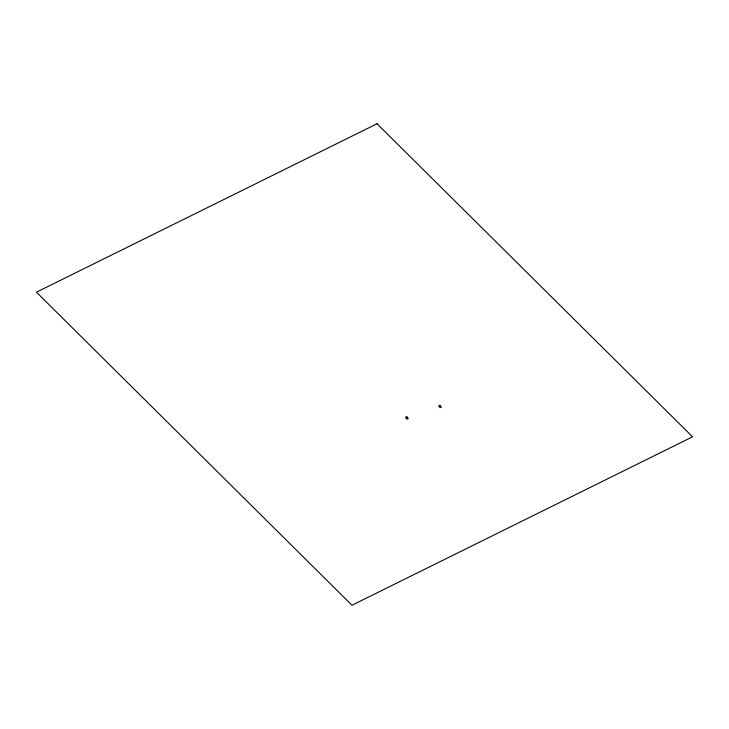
<?xml version="1.0" encoding="UTF-8"?>
<svg xmlns="http://www.w3.org/2000/svg" width="729" height="729" viewBox="0 0 729 729"><rect width="100%" height="100%" fill="white"/><g stroke="black" fill="none" stroke-linecap="round" stroke-linejoin="round"><path stroke-width="1.09" d="M377.03 123.757L36.45 292.183L351.97 605.243L692.55 436.817L377.03 123.757M406.891 416.879L405.47 417.38L406.818 419.193L408.24 418.701L406.891 416.879M440.07 405.342L438.648 405.834L439.997 407.648L441.419 407.156L440.07 405.342"/></g></svg>
